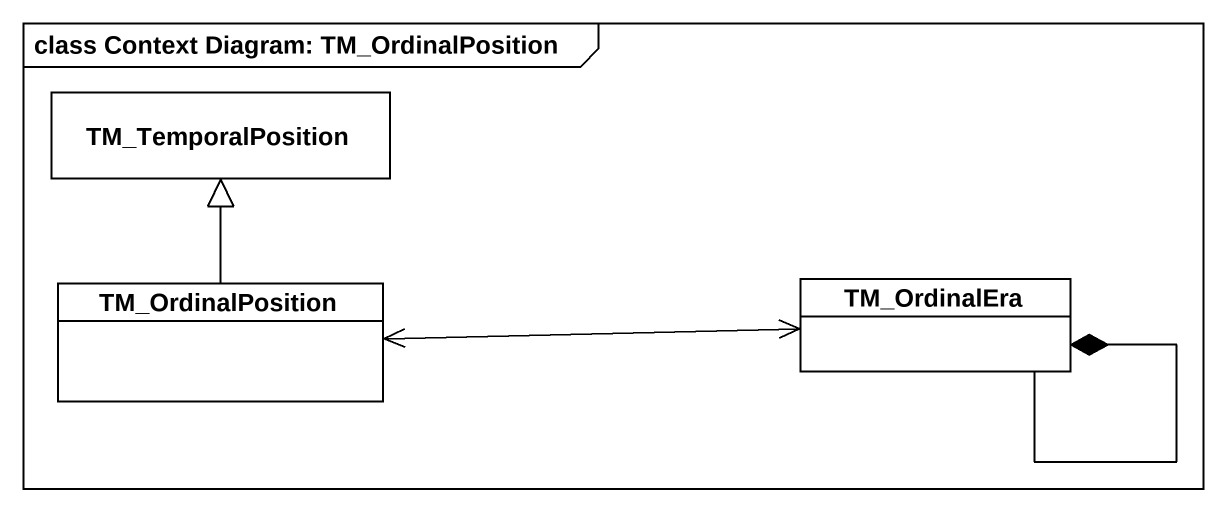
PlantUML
@startuml
mainframe class Context Diagram: TM_OrdinalPosition
hide circle
hide empty members
class TM_TemporalPosition
class TM_OrdinalPosition
class TM_OrdinalEra
TM_OrdinalPosition -up-|> TM_TemporalPosition
TM_OrdinalPosition <-right-> TM_OrdinalEra
TM_OrdinalEra --* TM_OrdinalEra
@enduml
